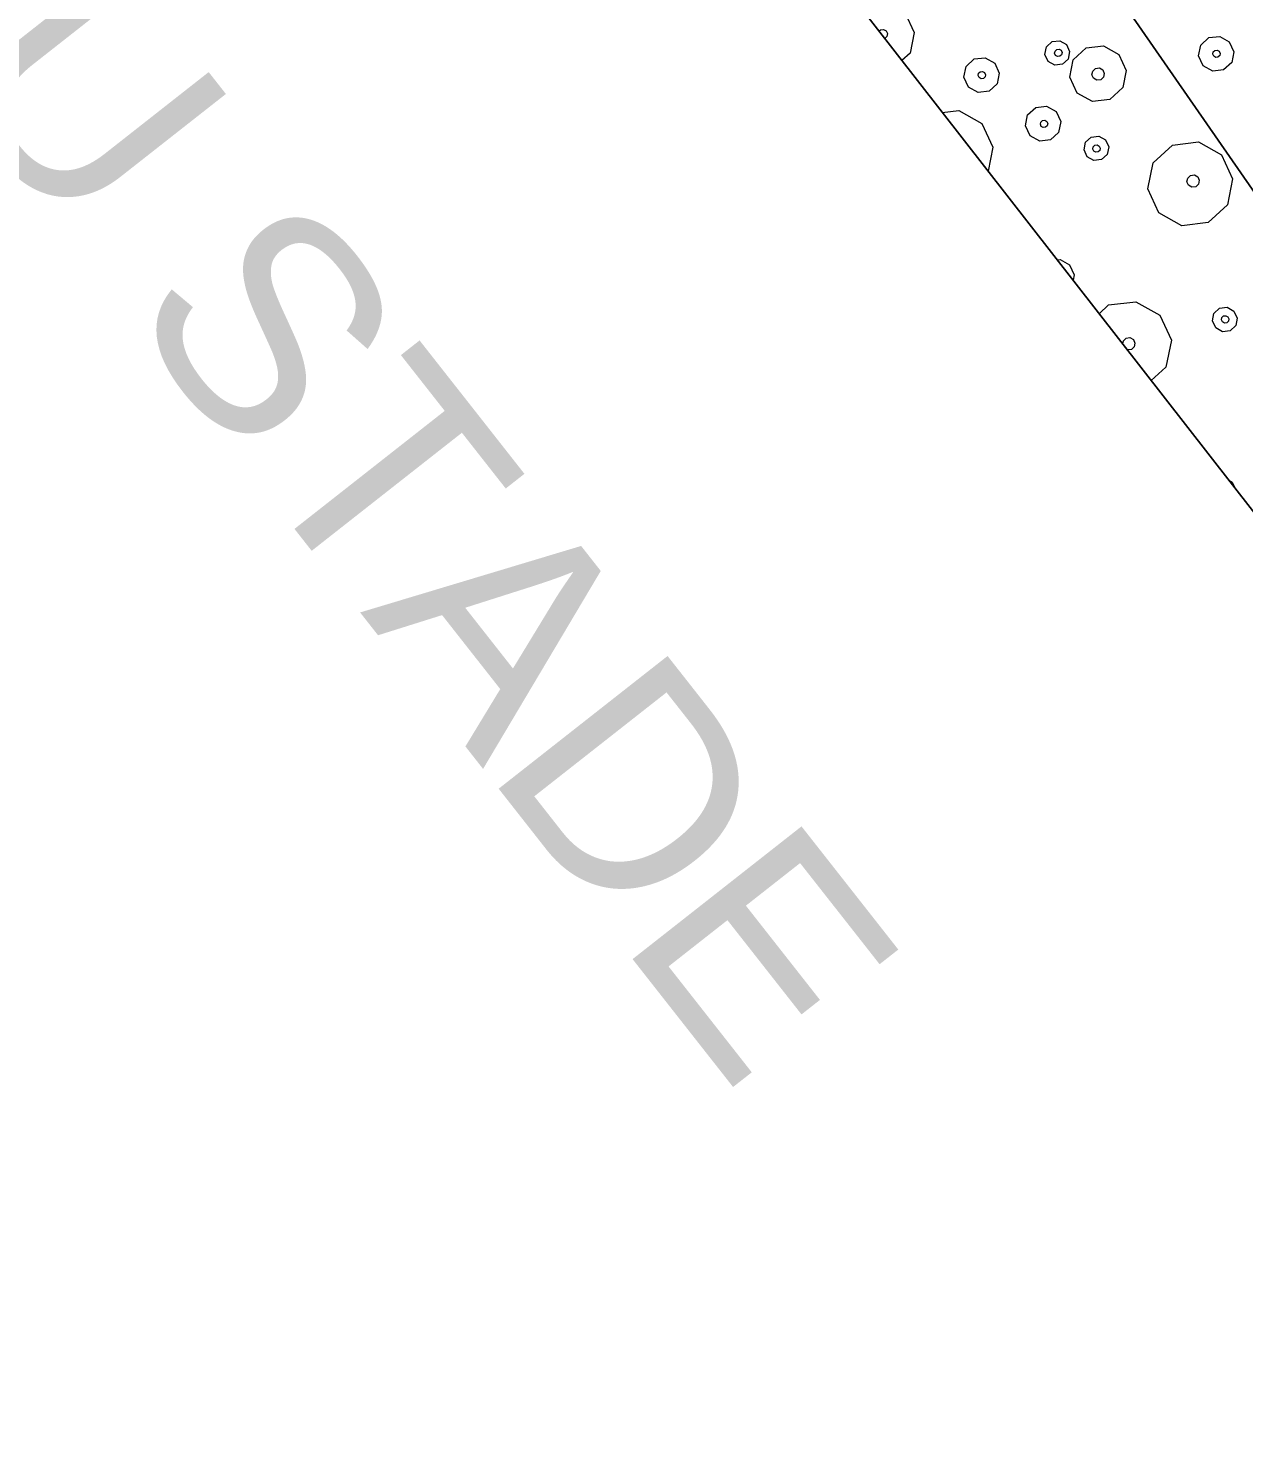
# Model space of a CAD drawing. Header units: metres. Extents: x -2858 to 512, y -1995 to 1252.
# Drawn here: x -552.33 to -546.86, y 381.16 to 387.48 of the extents above; entities that cross this region are included whole.
import ezdxf
from ezdxf.enums import TextEntityAlignment as Align
from ezdxf.lldxf.tags import DXFTag

# ---------------------------------------------------------------- set-up
doc = ezdxf.new("R2010")
doc.units = ezdxf.units.M
for name, color, linetype in [('Calque commun', 7, 'Continuous'), ('Calque11', 7, 'Continuous'), ('Textes', 7, 'Continuous')]:
    doc.layers.add(name, color=color, linetype=linetype)
doc.styles.add('Arial23', font='arial.ttf', dxfattribs={"height": 0.589851})
tags = doc.linetypes.add('HIDDENX2', pattern=[0.75, 0.5, -0.25]).pattern_tags.tags
tags[6:7] = [DXFTag(74, 4), DXFTag(75, 0), DXFTag(340, '0'), DXFTag(46, 1.0), DXFTag(50, 0.0), DXFTag(44, 0.0), DXFTag(45, 0.0)]
tags[4:5] = [DXFTag(74, 4), DXFTag(75, 0), DXFTag(340, '0'), DXFTag(46, 1.0), DXFTag(50, 0.0), DXFTag(44, 0.0), DXFTag(45, 0.0)]

# ---------------------------------------------------------------- blocks, each defined once
blk = doc.blocks.new('geometrebondepartleger')
at = {"layer": 'Calque11', "color": 7, "linetype": 'Continuous', "lineweight": 9}
blk.add_line((150.3457, 147.4392, 79), (130.1803, 35.9078, 79), dxfattribs=at)
blk = doc.blocks.new('pattern')
at = {"layer": 'Calque commun', "color": 54, "linetype": 'Continuous', "lineweight": 9}
for p, q in [((72.1041, 91.8466), (72.1153, 91.8725)), ((72.1077, 91.8304), (72.1041, 91.8466)), ((71.539, 91.3716), (71.5688, 91.3891)), ((71.5688, 91.3891), (71.6032, 91.3859)), ((71.6032, 91.3859), (71.6292, 91.363)), ((71.5252, 91.3398), (71.539, 91.3716)), ((71.5327, 91.306), (71.5252, 91.3398)), ((71.563, 91.337), (71.5671, 91.3465)), ((71.5653, 91.3268), (71.563, 91.337)), ((71.573, 91.3199), (71.5653, 91.3268)), ((71.5671, 91.3465), (71.5761, 91.3518)), ((71.5834, 91.319), (71.573, 91.3199)), ((71.5761, 91.3518), (71.5864, 91.3508)), ((71.5923, 91.3242), (71.5834, 91.319)), ((71.5864, 91.3508), (71.5942, 91.3439)), ((71.5964, 91.3338), (71.5923, 91.3242)), ((71.5942, 91.3439), (71.5964, 91.3338)), ((71.6367, 91.3292), (71.6229, 91.2974)), ((71.6292, 91.363), (71.6367, 91.3292)), ((71.5587, 91.2831), (71.5327, 91.306)), ((71.5931, 91.2798), (71.5587, 91.2831)), ((71.6229, 91.2974), (71.5931, 91.2798)), ((71.8107, 91.2172), (71.9171, 91.2801)), ((71.9171, 91.2801), (72.0067, 91.2715)), ((71.7615, 91.1038), (71.8107, 91.2172)), ((71.7884, 90.9832), (71.7615, 91.1038)), ((71.9227, 91.0881), (71.9296, 91.104)), ((71.9265, 91.0712), (71.9227, 91.0881)), ((71.9395, 91.0597), (71.9265, 91.0712)), ((71.9296, 91.104), (71.9445, 91.1127)), ((71.9567, 91.0581), (71.9395, 91.0597)), ((71.9445, 91.1127), (71.9618, 91.1111)), ((71.9694, 91.0656), (71.9567, 91.0581)), ((71.9618, 91.1111), (71.9747, 91.0996)), ((71.9747, 91.0996), (71.9752, 91.0975)), ((71.0862, 90.9386), (71.1884, 90.9989)), ((71.1884, 90.9989), (71.3065, 90.9876)), ((71.039, 90.8297), (71.0862, 90.9386)), ((71.3065, 90.9876), (71.3955, 90.9091)), ((71.8811, 90.9013), (71.7884, 90.9832)), ((71.3955, 90.9091), (71.4213, 90.7933)), ((71.9387, 90.8958), (71.8811, 90.9013)), ((71.0648, 90.7139), (71.039, 90.8297)), ((71.1843, 90.8155), (71.1912, 90.8314)), ((71.1881, 90.7986), (71.1843, 90.8155)), ((71.1912, 90.8314), (71.2061, 90.8402)), ((71.2061, 90.8402), (71.2233, 90.8385)), ((71.2233, 90.8385), (71.2363, 90.8271)), ((71.24, 90.8102), (71.2332, 90.7943)), ((71.2363, 90.8271), (71.24, 90.8102)), ((71.201, 90.7871), (71.1881, 90.7986)), ((71.2183, 90.7855), (71.201, 90.7871)), ((71.2332, 90.7943), (71.2183, 90.7855)), ((71.4213, 90.7933), (71.3741, 90.6844)), ((71.1538, 90.6353), (71.0648, 90.7139)), ((71.3741, 90.6844), (71.2719, 90.6241)), ((71.8634, 90.6503), (71.8831, 90.6956)), ((71.8831, 90.6956), (71.9049, 90.7085)), ((71.2719, 90.6241), (71.1538, 90.6353)), ((71.8742, 90.602), (71.8634, 90.6503)), ((70.6369, 90.5158), (70.6566, 90.5612)), ((70.6566, 90.5612), (70.6991, 90.5863)), ((70.6991, 90.5863), (70.7484, 90.5816)), ((70.7484, 90.5816), (70.7854, 90.5489)), ((71.884, 90.5933), (71.8742, 90.602)), ((70.6476, 90.4676), (70.6369, 90.5158)), ((70.6991, 90.5107), (70.7032, 90.5202)), ((70.7013, 90.5006), (70.6991, 90.5107)), ((70.7091, 90.4937), (70.7013, 90.5006)), ((70.7032, 90.5202), (70.7122, 90.5255)), ((70.7195, 90.4927), (70.7091, 90.4937)), ((70.7122, 90.5255), (70.7225, 90.5245)), ((70.7284, 90.498), (70.7195, 90.4927)), ((70.7225, 90.5245), (70.7303, 90.5177)), ((70.7325, 90.5075), (70.7284, 90.498)), ((70.7303, 90.5177), (70.7325, 90.5075)), ((70.7962, 90.5007), (70.7765, 90.4553)), ((70.7854, 90.5489), (70.7962, 90.5007)), ((70.6847, 90.4349), (70.6476, 90.4676)), ((70.7339, 90.4302), (70.6847, 90.4349)), ((70.7765, 90.4553), (70.7339, 90.4302)), ((71.3371, 90.3959), (71.3509, 90.4276)), ((71.3509, 90.4276), (71.3807, 90.4452)), ((71.3807, 90.4452), (71.4151, 90.4419)), ((71.4151, 90.4419), (71.4411, 90.419)), ((71.3446, 90.3621), (71.3371, 90.3959)), ((71.3706, 90.3392), (71.3446, 90.3621)), ((71.3765, 90.3931), (71.3807, 90.4026)), ((71.3788, 90.383), (71.3765, 90.3931)), ((71.3866, 90.3761), (71.3788, 90.383)), ((71.3807, 90.4026), (71.3896, 90.4079)), ((71.3969, 90.3751), (71.3866, 90.3761)), ((71.3896, 90.4079), (71.4, 90.4069)), ((71.4059, 90.3804), (71.3969, 90.3751)), ((71.4, 90.4069), (71.4077, 90.4001)), ((71.41, 90.3899), (71.4059, 90.3804)), ((71.4077, 90.4001), (71.41, 90.3899)), ((71.4486, 90.3852), (71.4348, 90.3535)), ((71.4411, 90.419), (71.4486, 90.3852)), ((71.405, 90.3359), (71.3706, 90.3392)), ((71.4348, 90.3535), (71.405, 90.3359)), ((71.0107, 90.184), (71.0422, 90.2566)), ((71.0422, 90.2566), (71.1103, 90.2968)), ((71.1103, 90.2968), (71.189, 90.2893)), ((71.189, 90.2893), (71.2483, 90.2369)), ((71.2483, 90.2369), (71.2655, 90.1597)), ((71.0279, 90.1068), (71.0107, 90.184)), ((71.1109, 90.1763), (71.1178, 90.1922)), ((71.1147, 90.1594), (71.1109, 90.1763)), ((71.1178, 90.1922), (71.1327, 90.201)), ((71.1327, 90.201), (71.1499, 90.1993)), ((71.1499, 90.1993), (71.1629, 90.1879)), ((71.1667, 90.171), (71.1598, 90.1551)), ((71.1629, 90.1879), (71.1667, 90.171)), ((71.3902, 90.1456), (71.4099, 90.1909)), ((71.4099, 90.1909), (71.4524, 90.2161)), ((71.4524, 90.2161), (71.5017, 90.2114)), ((71.5017, 90.2114), (71.5387, 90.1787)), ((71.5387, 90.1787), (71.5495, 90.1304)), ((71.1276, 90.148), (71.1147, 90.1594)), ((71.1449, 90.1463), (71.1276, 90.148)), ((71.1598, 90.1551), (71.1449, 90.1463)), ((71.2655, 90.1597), (71.2341, 90.0871)), ((71.401, 90.0973), (71.3902, 90.1456)), ((71.4511, 90.1434), (71.4552, 90.1529)), ((71.4534, 90.1332), (71.4511, 90.1434)), ((71.4611, 90.1264), (71.4534, 90.1332)), ((71.4552, 90.1529), (71.4642, 90.1582)), ((71.4715, 90.1254), (71.4611, 90.1264)), ((71.4642, 90.1582), (71.4745, 90.1572)), ((71.4804, 90.1307), (71.4715, 90.1254)), ((71.4745, 90.1572), (71.4823, 90.1503)), ((71.4846, 90.1402), (71.4804, 90.1307)), ((71.4823, 90.1503), (71.4846, 90.1402)), ((71.5495, 90.1304), (71.5298, 90.085)), ((71.0872, 90.0544), (71.0279, 90.1068)), ((71.1659, 90.0469), (71.0872, 90.0544)), ((71.2341, 90.0871), (71.1659, 90.0469)), ((71.438, 90.0646), (71.401, 90.0973)), ((71.4872, 90.0599), (71.438, 90.0646)), ((71.5298, 90.085), (71.4872, 90.0599)), ((71.7003, 90.0401), (71.794, 90.0955)), ((71.1347, 89.9784), (71.1485, 90.0101)), ((71.1485, 90.0101), (71.1783, 90.0277)), ((71.1704, 89.978), (71.1745, 89.9875)), ((71.1745, 89.9875), (71.1834, 89.9928)), ((71.1783, 90.0277), (71.2127, 90.0244)), ((71.1834, 89.9928), (71.1938, 89.9918)), ((71.1938, 89.9918), (71.2015, 89.9849)), ((71.2015, 89.9849), (71.2038, 89.9748)), ((71.2127, 90.0244), (71.2387, 90.0015)), ((71.2387, 90.0015), (71.2462, 89.9677)), ((71.6531, 89.9313), (71.7003, 90.0401)), ((71.1422, 89.9446), (71.1347, 89.9784)), ((71.1682, 89.9217), (71.1422, 89.9446)), ((71.2026, 89.9184), (71.1682, 89.9217)), ((71.1726, 89.9678), (71.1704, 89.978)), ((71.1804, 89.961), (71.1726, 89.9678)), ((71.1907, 89.96), (71.1804, 89.961)), ((71.1997, 89.9653), (71.1907, 89.96)), ((71.2038, 89.9748), (71.1997, 89.9653)), ((71.2324, 89.936), (71.2026, 89.9184)), ((71.2462, 89.9677), (71.2324, 89.936)), ((71.6789, 89.8155), (71.6531, 89.9313)), ((71.4318, 89.8391), (71.4744, 89.8642)), ((71.4744, 89.8642), (71.5236, 89.8595)), ((71.5236, 89.8595), (71.5607, 89.8268)), ((71.4121, 89.7937), (71.4318, 89.8391)), ((71.4229, 89.7455), (71.4121, 89.7937)), ((71.4743, 89.7886), (71.4785, 89.7981)), ((71.4785, 89.7981), (71.4874, 89.8034)), ((71.4874, 89.8034), (71.4977, 89.8024)), ((71.4977, 89.8024), (71.5055, 89.7956)), ((71.5055, 89.7956), (71.5078, 89.7854)), ((71.5607, 89.8268), (71.5714, 89.7786)), ((71.7345, 89.7663), (71.6789, 89.8155)), ((71.4599, 89.7128), (71.4229, 89.7455)), ((71.4766, 89.7785), (71.4743, 89.7886)), ((71.4844, 89.7716), (71.4766, 89.7785)), ((71.4947, 89.7706), (71.4844, 89.7716)), ((71.5036, 89.7759), (71.4947, 89.7706)), ((71.5078, 89.7854), (71.5036, 89.7759)), ((71.5517, 89.7332), (71.5092, 89.7081)), ((71.5714, 89.7786), (71.5517, 89.7332)), ((71.5092, 89.7081), (71.4599, 89.7128)), ((71.5512, 89.4321), (71.6329, 89.4804)), ((71.6329, 89.4804), (71.682, 89.4757)), ((71.5134, 89.345), (71.5512, 89.4321)), ((71.6351, 89.3464), (71.6471, 89.3534)), ((71.6471, 89.3534), (71.6596, 89.3522)), ((71.6296, 89.3337), (71.6351, 89.3464)), ((71.6326, 89.3202), (71.6296, 89.3337)), ((71.643, 89.311), (71.6326, 89.3202)), ((71.652, 89.3101), (71.643, 89.311))]:
    blk.add_line(p, q, dxfattribs=at)
at = {"layer": 'Calque commun', "color": 7, "linetype": 'Continuous', "lineweight": 9}
mesh = blk.add_polyface(dxfattribs=at)
corners = [(70.8497, 113.5412), (53.8349, 19.1692), (74.7282, 106.3237), (76.0435, 113.5984), (74.769, 106.1763), (58.8077, 18.2701), (114.1703, 105.207), (114.1703, 98.5387)]
mesh.append_faces([[corners[k] for k in face] for face in [(3, 4, 6)]], dxfattribs={"vtx0": -1, "vtx1": -1, "color": 7})
mesh.append_faces([[corners[k] for k in face] for face in [(3, 2, 4)]], dxfattribs={"vtx0": -1, "vtx2": -1, "color": 7})
mesh.append_faces([[corners[k] for k in face] for face in [(5, 2, 1)]], dxfattribs={"vtx1": -1, "color": 7})
mesh.append_faces([[corners[k] for k in face] for face in [(0, 1, 2), (3, 0, 2)]], dxfattribs={"vtx1": -1, "vtx2": -1, "color": 7})
mesh.append_faces([[corners[k] for k in face] for face in [(4, 7, 6)]], dxfattribs={"vtx2": -1, "color": 7})

msp = doc.modelspace()

# ---------------------------------------------------------------- linework, layer by layer
at = {"layer": 'Calque commun', "color": 3, "linetype": 'HIDDENX2', "lineweight": 18, "extrusion": (0, 0, -1)}
msp.add_arc((494.5277, 544.1418), 162.6468, 258.823451, 321.396966, dxfattribs=at)
msp.add_arc((494.5277, 544.1418), 162.6468, 258.823451, 321.396966, dxfattribs=at)
msp.add_arc((494.5277, 544.1418), 162.6468, 258.823451, 321.396966, dxfattribs=at)

# ---------------------------------------------------------------- block references
at = {"layer": 'Calque commun', "color": 0, "linetype": 'ByBlock', "lineweight": -2, "rotation": 228.1617603435354}
for name, p in [('geometrebondepartleger', (-528.8356, 560.3039)), ('pattern', (-567.2453, 500.4263))]:
    msp.add_blockref(name, p, dxfattribs=at)

# ---------------------------------------------------------------- texts
at = {"layer": 'Textes', "color": 5, "linetype": 'ByBlock', "lineweight": -2, "style": 'Arial23'}
msp.add_text('HAIE EXISTANTE DU STADE', height=0.966411, rotation=308.16177, dxfattribs=at).set_placement((-560.6112, 396.8275), align=Align.BOTTOM_LEFT)

doc.saveas('drawing.dxf')
